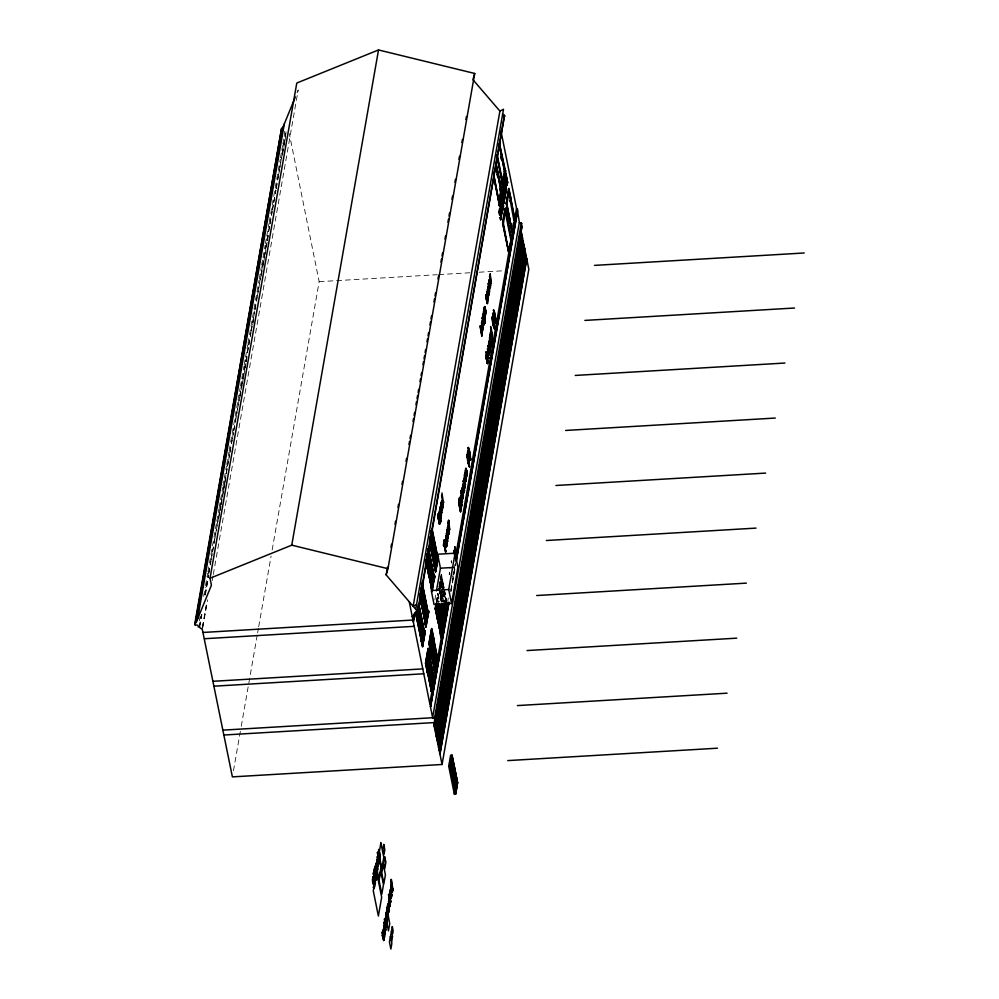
<?xml version="1.0" encoding="UTF-8"?>
<svg xmlns="http://www.w3.org/2000/svg" width="999" height="999" viewBox="0 0 999 999"><rect width="100%" height="100%" fill="white"/><g stroke="black" fill="none" stroke-linecap="round" stroke-linejoin="round"><path stroke-width="0.75" stroke-dasharray="5 3.75" d="M199.35 620.816L200.15 616.221M203.646 596.291L205.257 587.087M205.519 585.551L207.68 573.289M207.942 571.753L216.533 522.689M216.808 521.166L218.956 508.891M219.231 507.367L220.304 501.236M220.567 499.7L222.715 487.437M222.989 485.901L224.063 479.77M224.325 478.234L226.473 465.971M226.748 464.435L228.896 452.172M229.158 450.636L237.762 401.573M238.024 400.037L240.172 387.774M240.447 386.238L241.521 380.107M241.783 378.571L243.943 366.308M244.206 364.772L245.279 358.641M245.554 357.118L247.702 344.842M247.964 343.319L258.978 280.457M259.253 278.921L261.401 266.658M261.663 265.122L262.737 258.991M263.012 257.455L265.16 245.192M265.422 243.656L266.496 237.525M266.77 235.989L268.918 223.726M269.193 222.19L280.207 159.328M280.469 157.805L281.543 151.673M281.818 150.137L282.617 145.529M282.892 144.006L283.966 137.874M284.228 136.339L284.703 130.057M199.325 626.885L201.473 614.622M204.957 594.692L208.454 574.762M208.729 573.226L212.213 553.296M212.487 551.76L225.911 475.099M226.186 473.576L227.26 467.445M227.522 465.909L229.67 453.646M229.945 452.11L233.441 432.18M233.704 430.644L247.14 353.983M247.402 352.447L248.476 346.316M248.751 344.78L250.899 332.517M251.161 330.981L254.658 311.051M254.92 309.528L268.356 232.867M268.619 231.331L269.693 225.2M269.967 223.664L272.115 211.401M272.39 209.865L273.464 203.734M273.726 202.198L275.874 189.935M276.149 188.399L286.089 131.668L285.04 131.731M199.375 627.172L201.523 614.897M205.02 594.967L208.504 575.037M208.779 573.501L210.926 561.238M211.201 559.715L212.275 553.571M212.537 552.047L214.685 539.772M214.96 538.249L216.034 532.117M216.296 530.581L225.974 475.387M226.236 473.851L227.31 467.719M227.585 466.183L228.384 461.588M228.659 460.052L229.733 453.921M229.995 452.385L232.143 440.122M232.417 438.586L233.491 432.455M233.766 430.919L235.914 418.656M236.176 417.12L237.25 410.989M237.525 409.453L239.673 397.19M239.935 395.654L247.19 354.258M247.465 352.734L248.539 346.603M248.801 345.067L250.949 332.804M251.224 331.268L253.371 319.006M253.634 317.47L254.708 311.338M254.982 309.802L257.13 297.54M257.392 296.004L258.479 289.872M258.741 288.336L260.889 276.074M261.164 274.538L268.406 233.142M268.681 231.606L269.755 225.474M270.03 223.938L272.178 211.676M272.44 210.14L273.514 204.008M273.788 202.485L275.936 190.21M276.199 188.686L278.346 176.411M278.621 174.887L279.695 168.744M279.957 167.22L282.118 154.945M282.38 153.421L285.876 133.491M199.725 627.147L201.873 614.885M205.369 594.954L208.591 576.548M218.793 518.294L219.867 512.162M220.142 510.626L220.941 506.031M221.216 504.495L222.29 498.364M222.565 496.828L223.639 490.696M223.901 489.16L224.713 484.565M224.975 483.029L226.049 476.898M240.022 397.177L241.096 391.034M241.358 389.51L242.17 384.902M242.432 383.379L243.506 377.235M243.781 375.711L244.855 369.58M245.117 368.044L245.929 363.436M246.204 361.913L247.277 355.781M252.647 325.112L253.446 320.517M261.238 276.049L262.312 269.917M262.587 268.381L263.386 263.786M263.661 262.25L264.735 256.119M264.997 254.583L266.071 248.451M266.346 246.915L267.145 242.32M267.42 240.784L268.494 234.653M282.455 154.932L283.541 148.801M283.803 147.265L284.615 142.67M284.877 141.134L285.951 135.002M202.435 627.16L206.731 602.634M202.485 627.447L206.781 602.909M202.834 627.422L207.667 599.825M212.238 580.619L213.037 576.023M213.311 574.487L298.189 90.01L297.04 92.82M233.466 770.753L240.984 727.821M241.258 726.285L257.38 634.303M257.642 632.767L258.454 628.171M258.716 626.635L271.079 556.106M272.153 549.974L319.156 281.668L289.335 133.741M434.865 599.974L436.188 592.407M436.251 602.572L437.737 593.369L439.398 601.66M438.973 587.062L439.972 581.331M440.222 579.907L441.383 573.551M436.426 602.559L437.749 593.993L439.248 601.386M439.148 587.05L440.147 581.331M440.397 579.895L441.396 574.175M436.7 602.147L437.887 597.739L438.773 602.147M438.998 589.023L440.234 581.73M439.585 586.888L439.947 584.852L439.248 584.89L440.01 588.698M440.197 587.587L440.896 587.549L440.497 581.718M437.162 601.86L437.887 597.739M439.435 588.935L441.358 577.922L445.841 602.797M439.61 590.946L439.26 592.981L439.96 592.944M439.697 592.956L440.047 590.921M440.696 587.849L441.396 583.279L440.621 579.47M441.658 583.254L440.959 587.824L440.259 587.874L440.959 583.304L441.658 583.254L440.884 579.457M439.185 589.135L440.784 597.027L440.084 597.065L441.133 594.992L440.372 591.183M440.934 601.286L440.359 598.463L442.058 588.773M440.721 597.252L441.133 594.992M441.533 592.732L440.472 594.805L441.533 592.732L440.759 588.935M440.796 598.438L441.72 592.857M441.758 592.632L442.669 587.462M441.783 593.131L440.834 599.462L441.808 594.13L441.108 594.168M443.331 585.164L441.221 574.188M444.105 588.124L441.208 573.563M449.65 572.427L449.238 574.762L450.012 568.069M451.136 561.663C451.623 558.703 451.398 565.521 451.311 561.65M451.386 562.924L451.71 562L451.56 562.912M447.764 601.098L448.301 598.026M452.709 576.848L453.783 570.704M454.058 569.18L454.995 564.335M450.799 590.047L455.369 563.985M450.799 591.57L455.594 563.761M451.011 591.346L455.856 563.748M319.156 281.668L437.2 274.688M438.748 274.6L469.805 272.764M479.133 272.215L503.983 270.741M440.134 583.753L439.435 583.791L440.447 588.661M443.319 584.54L441.658 574.924M440.596 585.339L441.296 585.289M443.506 585.152L443.831 588.111M440.559 585.551L441.358 585.576M440.621 585.839L441.308 585.789M440.909 598.289L441.683 601.311M440.359 598.463L441.058 598.426M436.363 601.336L437.412 599.263L436.713 599.3L437.487 603.109M436.326 601.56L437.025 601.523M451.286 560.751L451.71 562M444.405 589.622L446.815 601.523M443.394 585.077L443.931 588.136M444.23 589.622L446.753 601.748M444.13 589.622L446.565 601.71M441.358 577.922L446.391 602.897M443.331 591.558L445.604 602.872M441.446 583.553L442.22 587.362M443.069 591.583L445.342 602.884M442.632 591.608L445.192 604.32M440.534 581.493L441.82 588.324M440.272 581.505L441.558 588.349M439.835 581.53L441.383 589.635M443.718 601.51L442.008 593.031L441.308 593.069L443.019 601.548M439.947 583.628L443.593 602.172M439.947 584.852L440.709 588.648M441.808 594.13L443.231 601.198M442.545 601.236L440.409 590.971L439.31 593.269L440.084 597.065M440.147 590.983L440.871 595.004M440.022 591.858L442.095 602.147M438.898 588.473L441.695 601.885M438.723 588.486L441.57 602.185M437.912 593.356L439.572 601.648M437.362 597.764L438.249 602.172M437.375 598.264L437.924 601.798M437.15 599.275L437.662 601.81M441.708 583.541L441.009 583.578L441.783 587.387L442.482 587.337L441.708 583.541"/><path stroke-width="1.5" d="M376.261 868.193L378.646 854.557L381.118 866.832L378.733 880.481L375.699 866.108L376.173 863.148L376.86 863.161M376.586 862.836L376.186 865.958M440.359 520.204L439.722 523.963M484.602 317.682C484.777 330.706 485.327 311.401 484.428 320.504M491.121 343.469L491.358 341.059L491.358 345.354M491.358 341.059L491.433 345.492M377.934 864.834C375.686 850.261 377.672 870.529 378.559 863.011L378.721 863.835L377.485 852.422L379.121 859.415L378.134 853.196M389.96 905.594L390.147 903.658L389.897 906.068M463.748 480.032L463.274 481.593L464.76 488.099L464.21 479.695L465.334 484.827L464.036 479.707M489.223 340.884C488.124 349.151 489.473 336.001 490.559 347.34M502.497 199.613L502.734 196.403L504.045 202.947L502.909 196.391L501.998 199.713C505.906 220.791 500.324 184.977 504.045 202.947M504.158 198.389L505.169 196.528L503.359 187.537L503.246 192.195M504.857 196.666L504.158 199.725L503.221 195.429M505.869 173.214L507.679 182.205L506.918 185.414L505.731 181.106M387.899 906.767L388.087 904.969M447.789 527.922L447.802 530.619L447.852 527.297M463.873 490.022C463.923 482.142 462.562 495.129 464.048 490.01M484.453 309.752L484.64 307.942M502.772 207.455C501.773 214.348 502.085 200.861 502.597 207.467M505.482 191.596L505.631 190.21L505.194 193.244L505.169 188.786L505.369 193.232L505.969 191.034L504.52 185.477M467.769 451.211C467.619 465.796 467.12 448.601 468.506 452.447M494.043 317.969L494.268 324.001L494.992 321.94A3.659 0.662 86.6 0 0 494.967 319.892L493.419 313.324M494.018 316.97L494.03 316.196M493.094 315.297L492.907 318.306L492.982 313.836M493.631 317.22L493.331 314.498M446.778 544.667L446.778 543.244M464.622 475.049L465.484 481.318A3.434 0.624 86.6 0 0 465.909 481.406C466.333 465.721 465.796 489.635 464.86 475.499M379.383 852.172L379.782 857.154M499.737 215.172L499.7 208.504M466.083 478.746L465.734 481.418A3.434 0.624 86.6 0 1 465.309 481.318C464.348 479.645 463.861 472.302 465.534 473.876L464.76 474.75M375.974 878.396L376.173 876.96L375.999 877.709M379.857 855.082L379.358 856.917M389.323 909.14L388.773 911.987A3.509 0.637 86.6 0 1 388.349 911.912C387.187 910.389 387 900.923 388.898 905.456M391.233 898.138L391.708 894.954L391.059 898.313M442.507 508.129L442.694 506.705L442.045 510.052L441.558 502.222L442.22 510.052L442.632 508.753M466.158 474.85L466.97 471.278L466.608 476.411A3.509 0.637 86.6 0 1 466.183 476.336M490.459 285.926L490.484 282.542L490.634 285.914M502.622 210.439L502.947 207.804L502.297 211.164M505.856 192.008L505.207 194.618L504.882 189.872M376.186 865.571L376.548 864.185M376.373 864.997L377.035 870.154L376.361 866.245M440.534 508.354L441.346 515.871L440.322 511.675M467.457 452.897L468.081 450.299M389.785 904.644L389.123 899.475L389.61 905.444M391.059 898.076L390.746 890.471L390.309 894.38L389.985 893.331L390.559 889.16L391.845 895.616L391.533 894.967M392.295 890.309L391.396 885.201M392.482 889.734L392.232 890.758M462.013 488.973C461.838 485.714 464.36 498.988 462.375 498.476M482.03 326.598L482.292 322.103L481.855 326.024L481.518 322.839L482.43 321.066M482.23 325.911L482.779 329.932M482.779 316.508L482.292 318.494L483.778 325L482.654 316.084M484.403 318.644L483.753 313.486L484.428 318.082M389.148 909.152L389.148 906.855L388.324 910.426M485.439 312.737C484.977 306.868 486.988 313.599 484.89 313.411M374.613 873.201L374.6 876.398L375.224 871.178M389.935 892.269L390.659 889.098M481.693 322.827L481.855 326.024M501.398 204.046L501.373 207.243L501.535 202.972M489.248 352.46L488.686 353.559M372.902 879.882L373.226 882.604L373.863 880.956M374.85 873.7L374.85 874.887M374.675 885.863L373.863 880.706M440.347 520.916L439.285 524.15M481.755 323.339L481.68 326.024M499.388 212.038C502.035 203.297 496.74 212.225 500.174 215.247M501.623 204.545L501.373 207.243M504.345 188.012C504.02 192.607 506.081 185.477 504.433 187.412M504.52 188.012L504.657 190.597M440.147 507.767L440.559 506.306M421.928 643.818L421.978 645.092L422.827 645.042L421.928 643.818L424.338 630.544M425.349 624.8L427.809 610.739M431.518 589.585L433.978 575.524M437.45 555.706L435.04 568.993C435.764 574.038 435.564 557.105 437.3 555.756M499.001 204.408L501.461 190.347M502.472 184.603L504.932 170.542M377.722 869.342C376.586 871.652 378.584 880.456 377.247 871.19M391.521 895.279L391.059 896.927L391.096 893.094M502.759 208.129L502.472 209.765L502.447 205.307M503.359 192.695L504.133 197.852M505.869 178.371L506.668 184.066L507.192 182.355M390.734 894.942L391.034 892.469L391.358 894.617M383.266 930.356L383.928 936.875M447.377 527.609L448.027 525.486M484.265 308.004L484.353 311.651M489.048 280.707L489.872 287.587A3.509 0.637 86.6 0 0 490.297 287.662L490.521 286.863M488.186 299.063L488.186 296.228M501.76 207.13L501.985 203.321L502.297 210.926M494.817 321.953L494.505 323.801M376.148 878.383L375.849 879.595M388.661 900.723L389.298 899.462M391.171 886.4L391.571 885.189M391.408 885.701L391.096 888.885L392.12 892.382M503.384 193.731L504.02 192.47L504.52 197.078M505.894 179.408L506.53 178.147L507.13 184.753M487.087 293.718L487.574 298.676M376.336 872.489L376.635 874.649L375.587 869.63M379.245 859.989L379.121 858.728M383.728 939.135L384.016 938.436L383.778 940.583L382.729 935.564M386.288 926.473L386.338 925.211L386.238 926.835M462.35 487.624L463.374 496.003L462.537 498.938M487.537 302.722L487.574 301.461L487.35 303.609L486.126 298.589M502.147 213.761L500.736 207.842M486.176 359.29L486.113 355.219L487.649 363.149M487.774 354.158L487.225 353.271L487.874 361.638L486.226 351.735L487.512 363.673L486.463 358.653M439.835 511.363L440.347 511.013M461.026 497.165L460.814 499.612L460.851 496.066M484.577 318.644L484.24 319.455M386.65 910.876L387.612 919.804L386.126 913.298L386.451 912.387L387.612 919.804M389.523 893.693L389.822 892.894L390.696 902.172L389.21 895.678L389.822 892.894M462.262 487.987L462.025 489.635M490.122 274.45L491.071 283.379L490.209 274.088L489.585 276.873L491.071 283.379M378.309 864.435L377.572 856.418M389.285 910.226L388.948 911.975A3.509 0.637 86.6 0 1 388.524 911.9L387.787 904.445M485.851 313.211L485.339 314.972M466.82 474.687L466.97 471.278M387.212 909.265L387.312 907.217L388.186 916.495L386.7 910.002L387.038 909.09L389.71 923.7L388.449 930.856L386.825 922.751L388.349 915.596M376.873 872.502L376.536 873.213M384.016 938.436L383.591 938.923M386.338 925.211L386.263 925.711M462.912 496.803L462.562 497.502L462.362 496.778M487.574 301.461L487.15 301.948M502.035 211.626L501.923 212.312L501.048 206.094M502.21 211.613L501.86 212.325L501.66 211.601M487.562 361.538L487.45 362.212M378.546 865.059L377.959 866.245L376.823 859.702M386.8 923.763L387.375 921.153C383.516 901.135 388.311 927.971 386.875 921.24M463.611 479.47L464.023 478.296L464.635 479.657M374.3 886.101L374.15 882.292L373.564 883.278M442.232 508.154L442.482 505.656L442.145 508.528M464.011 490.621L463.748 491.658L463.723 487.2M456.056 559.565L456.093 557.754M504.845 198.601L504.283 199.812M505.619 192.195L505.519 193.893M373.002 879.095L372.927 882.529L374.225 880.681L374.8 883.054L373.963 888.511M441.458 502.834C440.959 513.536 441.208 491.308 442.994 506.456L442.832 507.355L442.52 506.705M483.341 313.187L483.641 317.894L484.527 319.081M465.609 468.868L465.497 471.528M440.184 507.242L440.734 506.268L441.171 507.679M446.653 545.891L446.728 542.469M446.915 545.304L446.441 546.64A3.434 0.624 86.6 0 1 446.029 546.54L445.142 540.983L445.941 538.199M464.485 474.413L464.922 472.989L465.197 474.825M375.424 874.063L375 878.271L375.874 880.131M482.117 325.212L482.117 322.115M376.099 879.008L375.699 880.144M482.33 325.699L482.754 324.101L482.592 328.571M482.642 324.737L482.767 328.559L482.867 325.549M374.787 886.513L373.813 888.398M491.645 345.816L490.197 334.428L491.908 342.657L491.271 346.815L491.046 344.98M376.785 874.137L377.048 873.376M384.153 939.697C383.316 943.193 382.18 932.467 382.442 936.213M442.07 764.485L434.153 726.123L521.066 230.757L528.833 269.268L442.07 764.485L232.392 776.885L202.16 628.696A2.135 1.661 9.9 0 1 199.725 627.147L198.277 626.947L197.939 625.274L195.03 624.887L194.805 623.763L281.568 128.546L283.029 127.048L295.304 97.053M195.03 624.887L281.568 128.546M194.805 623.763L196.266 622.265L283.029 127.048M197.59 619.03L284.353 123.814M196.266 622.265L211.426 585.214L210.027 578.246L296.79 83.029L378.521 49.95L474.712 73.476L387.949 568.693L386.151 574.887L415.721 609.29L417.757 610.589L417.732 613.836M210.027 578.246L291.758 545.167L378.521 49.95M386.151 574.887L387.5 567.22M390.996 547.29L391.533 544.23M395.017 524.288L395.554 521.228M397.977 507.43L398.514 504.358M401.998 484.428L402.547 481.368M406.031 461.438L406.568 458.366M408.991 444.567L409.528 441.508M410.065 438.436L410.601 435.364M413.012 421.566L413.549 418.506M414.086 415.434L414.622 412.375M415.971 404.707L416.508 401.635M417.045 398.576L417.582 395.504M418.119 392.445L418.656 389.373M420.005 381.705L420.542 378.646M421.079 375.574L421.615 372.515M422.952 364.847L423.489 361.775M424.026 358.716L424.563 355.644M425.099 352.572L425.636 349.513M426.985 341.845L427.522 338.773M428.059 335.714L428.596 332.642M429.945 324.975L430.482 321.915M431.019 318.843L431.556 315.784M433.966 301.985L434.503 298.913M435.04 295.854L435.576 292.782M437.999 278.983L438.536 275.924M440.959 262.125L441.496 259.053M442.033 255.994L442.569 252.922M444.98 239.123L445.517 236.051M447.939 222.253L448.476 219.193M449.013 216.121L449.55 213.062M451.973 199.263L452.51 196.191M454.92 182.392L455.457 179.333M458.953 159.403L459.49 156.331M461.9 142.532L462.437 139.473M465.934 119.53L466.471 116.471M474.712 73.476L472.914 79.67L499.9 111.076L413.136 606.281L416.733 604.495M448.151 602.909L430.831 704.457L429.82 703.783L413.136 621.028L414.485 613.361M413.274 621.728L414.66 613.349M413.449 621.715L414.797 614.048M415.721 609.29L503.496 109.278L499.9 111.076M416.321 613.111L422.09 643.968L415.784 613.573L416.458 610.739M416.496 612.424L416.046 615.009L417.295 611.201M416.233 615.134L416.583 613.086L415.884 613.136M417.195 610.789L416.471 614.922L422.277 642.869M429.97 538.836L430.407 536.363L435.576 562.362M493.981 173.476L494.418 171.004M417.757 610.589L504.52 115.372L502.485 114.073M420.217 597.19L421.278 595.104M425.999 564.223L427.048 562.15L427.41 568.219M426.386 561.975L427.447 559.89L427.859 565.734L426.523 559.115M430.407 539.023L431.468 536.95M417.132 616.695L416.97 612.125M417.682 613.548L504.52 115.372M417.182 616.97L417.545 614.934L417.957 620.779M420.267 599.412L420.616 597.377M421.203 594.03L421.566 591.995M421.603 591.77L421.953 589.735L422.727 593.531M426.436 564.198L426.785 562.162M426.823 561.95L427.185 559.915L427.947 563.711M427.372 558.816L427.734 556.768L428.146 562.612M430.294 542.132L430.656 540.097L431.068 545.941M430.844 538.998L431.206 536.962M417.058 619.205L417.744 614.635L416.983 610.839M418.181 606.718L418.693 609.253L417.994 613.823L417.295 613.861L418.356 611.788M426.698 564.185L427.385 559.615L426.685 559.652M430.169 544.38L430.344 537.275M431.044 530.606L431.88 542.794L432.23 540.746L431.506 536.725L430.806 536.775M373.351 874.15C372.827 865.671 377.822 899.662 373.526 874.137M373.876 871.203C374.35 868.268 374.138 875.099 374.051 871.19M374.3 872.464L374.35 868.443M374.625 870.579L374.525 868.431M375.312 870.279L375.249 866.195L376.498 874.637M418.893 615.384L418.494 609.54L418.856 615.596M421.029 603.221L421.391 601.186M421.978 597.827L421.029 588.96M432.005 540.546L431.593 534.715L431.968 540.771M374.126 872.477L374.026 870.304M379.37 860.339L378.921 860.863L377.659 852.409M417.819 623.014L418.181 620.978L416.358 612.887M417.107 614.959L417.807 614.922L418.569 618.718L417.52 620.804M417.944 613.536L417.245 613.586L418.294 611.5L419.118 615.584L418.069 617.657M419.518 613.324L418.818 613.374L418.057 609.565L418.756 609.527L419.518 613.324L418.456 615.409M421.241 603.433L421.653 601.173L420.055 593.281M422.04 598.913L420.991 600.986M421.541 597.852L422.589 595.779L421.828 591.97L421.128 592.02M421.928 595.604L422.989 593.518L422.215 589.722L421.166 591.795L422.24 597.814M427.472 553.721L428.409 562.599L427.072 555.981M430.219 540.122L430.919 540.084L431.68 543.893L430.631 545.966M432.629 538.498L431.93 538.536L431.156 534.74L431.855 534.69L432.629 538.498L431.568 540.571M418.094 622.989L419.705 613.448M421.316 604.62L423.176 593.643M427.485 569.405L429.345 558.429L428.134 552.422M432.817 538.611L430.956 549.587L431.518 552.422M372.964 876.935L373.638 878.958L373.226 876.922M375.899 867.881L375.549 866.995L375.237 868.743M375.699 866.108L375.861 865.196M378.109 864.822L377.235 857.342L378.009 855.843L377.722 856.493M418.106 624.412L418.856 620.117L418.156 620.154M420.804 623.239L419.093 614.76L419.792 614.722L419.043 619.018L418.344 619.055M422.327 600.312L421.578 604.595L420.879 604.645M425.936 616.158L422.515 599.213L423.264 594.917L426.685 611.875L425.936 616.158L425.237 616.208L425.736 613.349M427.747 569.38L428.496 565.097L427.797 565.134M432.155 576.698L432.854 576.66L432.105 580.943L428.683 563.998L429.433 559.702L428.733 559.74M431.218 549.575L431.968 545.279L431.268 545.329M433.628 547.002L432.205 539.935L432.904 539.897L432.155 544.18L435.576 561.138L434.877 561.176M375.724 866.982L375.574 867.819L375.075 866.208M375.874 866.096L376.036 865.196M378.134 866.245L376.998 859.689M497.127 174.413L497.265 174.85M378.758 854.944C379.22 845.853 377.972 849.225 379.083 854.932M374.6 876.398L375.212 872.477L374.962 877.634M443.381 504.195L443.057 505.119L441.57 495.204M443.781 501.935L443.444 502.859L441.97 492.944M375.487 878.458L375.674 874.462L375.512 878.933M373.988 888.386L373.376 887.1C374.363 887.874 375.587 879.757 372.864 883.84M379.77 857.941L379.133 856.355M438.936 514.722C439.335 512.312 439.26 516.008 438.598 514.01M439.622 511.525L439.647 512.3C443.593 535.327 437.824 509.865 440.059 509.303M379.358 857.991L379.308 856.343M375.162 883.141L373.514 873.238M374.95 871.103L376.311 877.621L375.174 871.453M375.337 883.128L375.499 882.229M378.721 863.835L378.883 862.924M439.76 524.188C437.362 522.302 442.045 521.565 439.473 517.969M442.22 508.666L442.195 504.208L442.32 508.516M439.31 523.851L439.185 521.928M440.634 518.893L439.985 511.875M440.409 507.954L441.87 512.862L440.559 506.281M421.066 639.972L421.578 637.112L422.277 637.075L418.856 620.117M422.015 634.577L422.515 631.718L421.378 626.073M434.178 565.147L434.69 562.287L433.254 555.219M435.127 559.752L435.626 556.893L434.203 549.825M421.253 641.383L422.015 637.087L418.593 620.129M422.202 635.988L422.952 631.693L419.53 614.735M424.975 620.142L425.487 617.282L422.065 600.324M425.674 616.183L426.423 611.888L423.002 594.929M431.143 584.927L431.655 582.067L428.234 565.109M431.843 580.968L432.592 576.673L429.17 559.715M434.365 566.545L435.127 562.25L431.705 545.304M435.314 561.151L436.063 556.868L432.642 539.91M421.466 641.595L422.277 637.075M419.792 614.722L423.214 631.68L422.465 635.976L421.765 636.013M424.987 621.553L425.749 617.27L425.05 617.307M431.106 586.563L431.918 582.055L428.496 565.097M434.577 566.758L435.389 562.237L431.968 545.279M435.576 561.138L436.326 556.843L432.904 539.897M498.888 199.738L499.4 196.878M421.553 642.357L423.476 631.705L424.438 631.031M425.05 623.051L426.948 611.9L427.684 612.062L427.872 610.951L422.053 582.08M431.218 587.837L433.116 576.685L433.853 576.848L434.041 575.736L428.346 548.389M434.665 567.532L436.588 556.88L437.325 557.03L437.512 555.931L431.993 528.571M498.938 201.298L500.624 191.671L499.999 188.599L500.524 191.608M503.371 175.986L502.509 183.978L496.99 156.618M421.878 643.793L424.188 630.581M425.349 623.988L427.659 610.776M431.518 588.773L433.828 575.561M499.001 203.596L501.311 190.397M502.472 183.791L504.782 170.592M420.179 598.326L425.562 624.163L420.055 594.567M425.986 561.488L431.73 588.948L426.261 559.128M429.508 541.783L435.202 569.143L430.057 541.545M499.038 203.796L494.068 176.186M496.116 166.658L501.148 191.633L501.523 190.572M504.07 171.703L504.807 171.865L504.994 170.767M425.624 625.561L428.496 611.85L427.797 611.038M432.48 590.584L431.743 590.309L434.665 576.635L433.966 575.824L434.94 575.948L433.841 575.811M434.665 576.635L434.602 578.483L434.14 576.673M432.13 530.107L437.337 555.943L438.399 556.143L435.889 570.504L435.239 570.392M499.1 204.895L499.587 204.271L499.962 205.419C500.162 208.316 498.376 204.32 499.9 205.145L501.785 191.845M499.475 143.406L505.544 173.501L505.257 172.04M431.993 590.222L434.49 575.799L432.417 590.309M438.399 556.143L435.576 571.89L435.052 569.667L435.939 570.204M499.475 205.057L501.973 190.634L496.003 163.212M502.947 185.252L505.444 170.817L499.3 143.419M422.502 645.342L425.025 631.655L424.325 630.856L425.199 630.494L422.639 646.715L421.94 644.492M435.614 570.516L437.862 558.341M499.625 205.157L502.422 190.784L501.323 190.647M502.697 185.339L503.371 185.339L505.444 170.817L503.234 186.713L502.534 184.503L503.421 185.04L502.534 184.503M422.465 646.728L424.962 633.503L419.018 604.932M427.909 611.213L428.758 611.163L425.936 626.91L428.758 611.163L427.672 611.026L422.177 583.603M435.576 571.89L435.889 570.504L435.214 570.504M503.059 186.726L503.059 184.465M500.162 210.314L500.924 208.741L500.636 209.39L500.399 205.319L500.899 206.93M503.359 187.537L503.034 188.449M500.574 205.307L500.237 206.231M501.998 199.713L502.147 198.801M504.895 183.167L505.219 182.255L504.895 183.167C508.116 203.696 504.82 171.516 505.232 183.167M481.643 333.903L482.417 330.444L481.868 335.914L480.044 325.986M502.322 198.789L503.484 206.206M505.069 183.167L505.219 182.255M481.868 335.914L480.219 325.974M500.911 207.842L500.874 206.106M486.188 299.213L485.776 295.155L486.276 296.765M485.951 295.142L485.614 296.066M504.607 185.677L504.27 190.697L504.607 189.773M504.92 188.386L504.882 186.776L504.607 187.4M482.292 318.494L482.917 315.709M483.441 311.938L483.441 311.938C484.428 305.382 486.263 329.183 484.627 321.578M487.212 301.423L486.251 295.941L487.237 302.16M488.224 288.361C489.048 286.838 490.284 302.547 487.25 290.185L487.612 289.148L488.773 293.169L487.974 287.05L488.598 293.169M487.799 287.063C492.482 299.4 486.088 271.154 489.148 290.022M488.311 284.116L488.661 283.117L489.385 292.045M489.585 276.873L490.209 274.088M501.373 215.11L500.799 219.805L500.237 217.532L500.824 218.356M500.536 219.455L500.412 217.52M443.306 545.329L444.468 539.697L443.693 546.391M484.652 311.663L484.615 307.879M489.435 284.365L489.572 280.844M445.704 551.985L444.093 543.131L444.68 540.771L445.704 551.985L443.931 544.068M485.377 313.261L484.652 312.587C485.739 312.625 485.402 304.608 484.165 307.442M490.334 285.951C488.474 287.262 490.646 281.855 489.897 280.432M501.535 202.223L503.084 208.466L501.723 201.948M503.309 206.219L502.934 197.814M505.169 196.528L504.845 197.452L504.994 196.541M506.206 189.685L506.53 188.761M507.355 183.129L505.694 173.227M485.514 314.96A3.509 0.637 86.6 0 1 485.089 314.885C482.117 310.939 486.513 299.375 484.652 312.587M490.222 284.141C489.36 290.896 491.258 277.21 488.948 280.145M505.981 191.92L504.62 185.414L504.27 190.697M507.529 183.117L507.679 182.205M447.39 541.383C445.104 521.141 450.262 553.171 445.804 536.426C446.303 531.768 448.638 549.288 446.353 533.304C451.024 545.641 444.63 517.395 447.702 536.276M446.865 530.369L447.215 529.358L448.101 538.274L447.215 529.358M448.139 523.126L448.464 522.202L448.476 523.114C448.052 511.463 451.361 543.643 448.139 523.126L448.751 520.342M489.348 279.37L488.836 282.804L489.697 287.6A3.509 0.637 86.6 0 0 490.122 287.675L490.309 282.555M436.451 590.896L440.434 568.194L437.624 554.245L455.094 553.209L457.904 567.17L451.548 603.483L434.066 604.52L431.256 590.559L448.726 589.522L455.094 553.209M485.452 314.648L485.701 309.84M490.484 282.542L490.147 283.516M481.818 333.903L482.417 330.444M481.693 335.914L482.242 330.457M482.38 321.516C483.079 322.265 484.09 331.131 482.242 329.096M483.603 325.012L483.941 324.088M447.802 530.619L448.114 527.085M483.391 327.247L482.03 320.741L481.655 321.778M485.064 318.556L484.677 323.426L484.453 321.578M489.011 295.13L488.399 288.349M489.56 292.033L488.661 283.117M447.977 530.606L448.489 527.709L447.677 527.297M448.576 532.654C448.938 519.38 449.612 547.327 447.989 525.536M448.588 532.717L448.314 527.722M425.611 663.324L428.096 648.388L430.494 659.44L428.271 648.376M429.083 643.518L431.568 628.583L433.966 639.622L431.743 628.571M436.088 603.758L435.252 608.304L437.362 619.28L438.336 613.935L441.758 630.893L441.009 635.189M507.442 219.256L505.219 208.204L502.734 223.127L508.803 252.722L502.609 223.052L505.232 208.828M506.206 203.321L508.866 188.386L511.088 199.438L508.703 189.011L506.381 203.309L512.45 232.904L506.256 203.234M435.427 608.291L441.533 638.061L435.427 608.291L436.176 603.995M426.111 662.562L427.722 652.797L433.354 680.706M429.358 644.043L431.206 633.478L436.825 660.888M436.438 603.658L435.527 608.828L436.925 603.234M445.529 551.997L445.866 551.036M449.45 529.632L448.576 520.342M426.548 665.559L427.235 665.521L426.835 659.677L427.597 663.486L426.898 668.056M427.023 658.578L427.385 656.543M427.772 654.283L428.546 658.091L427.847 658.129L427.072 654.333L427.772 654.283L428.971 664.435L427.909 666.508M430.881 650.786L429.907 642.132M430.157 636.775L430.856 636.738L429.795 638.811M431.78 644.442L432.48 644.405L431.243 634.477L432.018 638.286L431.318 642.856M435.776 604.695L436.476 604.657L436.875 610.501L436.188 610.539M434.865 671.753L429.795 643.955L431.718 632.954L437.35 660.863L434.877 671.403M504.845 212.6L503.446 223.576L508.516 251.361M430.07 646.028L430.369 643.718M431.718 640.596L431.019 640.634L432.067 638.561L432.48 644.405M436.238 610.814L436.538 608.503L437.237 608.466L436.476 604.657M427.584 662.674L427.884 660.364M427.922 660.139L427.51 654.308M430.107 648.264L430.806 643.693M431.056 642.869L431.755 638.299L430.981 634.49M436.276 613.049L436.975 608.478L436.213 604.67M437.225 607.654L437.525 605.344M428.546 658.091L427.847 662.662L427.147 662.699M430.369 648.251L431.068 643.681M437.237 608.466L436.538 613.036L435.839 613.074M428.159 659.677L428.309 664.248L429.008 664.21L429.37 662.175L428.596 658.366L427.897 658.416M388.648 894.53L390.297 904.432L389.972 903.67M391.271 888.873C389.897 861.875 394.967 902.559 391.208 889.697M427.797 669.617L427.397 663.773M428.746 664.223L428.334 658.391M431.818 646.678L430.631 636.525M437.05 616.845L436.113 607.979M437.987 611.463L437.587 605.619M391.158 880.206L390.821 881.118M427.622 672.077L428.022 669.817L426.211 661.738M428.421 667.569L427.36 669.642L428.421 667.569L427.659 663.761L426.96 663.798M431.081 652.272L431.493 650.012L429.945 641.907M432.442 644.617L431.381 646.703L432.442 644.617L431.668 640.821L430.981 640.859M437.262 617.057L437.662 614.797L436.9 611.001L436.201 611.038M437 614.622L438.062 612.537L437.3 608.741L436.6 608.778M437.087 605.369L437.787 605.319L438.611 609.402L438.249 611.438L436.663 603.558M439.011 607.155L437.949 609.228L437.187 605.419L437.887 605.382L436.788 607.679M510.077 201.411L509.965 200.849M383.653 938.411L382.38 932.129L382.267 935.314M385.352 920.591L385.002 919.692L384.69 921.453L384.528 918.918L385.027 920.529M427.709 672.851L429.558 662.287M431.156 653.458L433.029 642.482M437.325 618.244L439.198 607.267L438.236 603.346M384.765 922.976L384.702 918.905M428.009 669.005L428.696 668.955L427.722 674.3L428.671 667.969L432.305 686.038M429.607 662.574L428.708 667.744L432.355 685.814M430.219 659.989L430.382 659.365L434.09 679.158M431.468 649.188L432.167 649.15L431.193 654.495L432.142 648.151L435.776 666.221M433.079 642.757L432.18 647.939L435.814 666.008M433.691 640.184L433.841 639.547L437.687 659.615L433.753 640.097M437.362 619.28L438.311 612.936M438.349 612.724L439.248 607.542L442.894 625.624M504.845 234.116L504.92 232.942M508.566 213.112L512.325 232.642M510.801 199.375L514.81 219.418L510.976 199.363M429.87 663.336L428.896 667.856L428.196 667.906M433.341 643.518L432.367 648.051L435.789 665.009L435.089 665.047M441.758 626.972L441.258 629.832L441.958 629.795L438.536 612.837L439.51 608.304M440.035 604.957L443.893 624.587L440.022 604.333M507.504 219.168L511.338 239.236L505.394 208.192M382.854 932.916L383.042 933.815M385.015 933.64L385.09 928.683L385.015 933.64L384.652 928.358L383.728 926.985C385.227 929.495 383.579 914.197 384.578 926.997M384.315 923.613L384.69 922.464L385.826 929.944L384.69 922.464M386.813 924.362L385.152 918.843C385.414 914.959 387.15 925.748 386.163 922.114M386.663 920.216L386.426 923.051L386.064 914.634M385.177 920.591L385.914 925.698M460.452 511.688L461.163 505.319L461.55 506.381L460.452 511.688L458.641 502.697L459.715 497.552L459.74 505.544L459.016 502.822L459.54 497.552M466.945 454.982L467.232 454.345L468.007 462.587L469.493 466.745L467.832 462.587L467.12 454.97M468.144 448.126L468.431 447.49L470.691 459.902L468.319 448.114M390.134 894.392L390.746 890.471M460.626 511.675L458.816 502.684L459.715 497.552M383.479 934.028L383.616 930.231M388.087 908.678L388.049 904.894M390.572 890.484L391.233 898.301M461.338 494.58L461.101 490.509L461.438 493.031M383.566 929.02L383.042 932.454L384.091 937.249A3.509 0.637 86.6 0 0 384.515 937.312C385.626 921.016 383.179 947.751 384.34 931.08M388.698 910.776L388.773 905.743M384.053 935.763C384.165 935.151 384.865 927.447 383.166 929.807M388.561 904.744L388.099 909.614M460.814 499.612C463.836 514.11 458.916 498.738 461.014 495.454M461.925 492.182L461.575 491.296L461.263 493.044M461.725 490.409L462.062 489.485L463.211 496.903M463.274 481.593L463.436 480.694L463.773 481.506M467.719 456.131L467.707 453.484M492.17 317.482L492.445 316.845L494.83 328.634C493.381 328.471 491.808 319.68 492.445 316.845M494.98 315.072L493.469 310.015L494.817 312.762M462.849 498.938L461.326 493.668L461.75 491.283M461.9 490.397L462.062 489.485M463.611 480.681L464.76 488.099M467.894 456.118L468.069 451.698M494.318 312.475L493.643 310.002M383.916 937.249A3.509 0.637 86.6 0 0 384.34 937.324L384.702 932.204M389.148 906.855L388.798 907.829M459.565 505.556L460.427 501.623L460.576 509.665L459.79 506.63L460.252 501.635M459.74 505.544L460.427 501.623M463.136 485.239L462.649 489.123L463.399 484.165M487.362 363.661L486.113 355.219M390.122 904.445L388.474 894.542M390.522 902.184L389.647 892.906M391.67 895.628L390.597 889.197M390.984 880.219L392.794 889.21L392.083 892.482M463.399 492.182L463.261 485.202L463.761 493.031M387.212 922.052L387.375 921.153M465.746 473.101L466.433 470.204C464.248 468.456 465.796 476.198 466.258 470.217L466.071 468.231M486.588 356.006L487.4 362.225M489.423 352.035C489.335 363.611 485.764 338.861 488.711 352.909M488.911 353.821L488.261 345.454L489.747 351.948L489.41 352.872L488.261 345.454M489.435 342.207C489.223 355.457 491.183 354.558 488.998 344.006M490.359 334.415L490.134 335.826L490.197 334.428M491.77 336.363C487.687 303.796 496.466 364.672 490.334 333.616C490.521 328.908 493.581 343.231 490.509 332.63M466.795 471.291L466.521 475.149L466.233 468.618M487.862 348.713L487.524 349.638M488.436 345.442L488.099 346.366M488.823 343.181L488.499 344.106M491.983 338.186L490.684 332.617M491.945 336.351L491.333 328.921M466.783 470.154L465.934 474.026M494.068 318.107L493.693 319.018L492.994 314.735M493.868 319.006L493.718 317.894M465.984 478.059L466.058 476.486M493.693 319.018L494.218 317.969L494.23 322.677M460.402 509.677L461.338 505.307M469.792 457.055L469.018 462.837L469.792 457.055L469.018 460.502L468.843 452.559L467.807 450.462M461.588 505.182L461.925 504.27M462.5 500.998L462.162 501.923L461.238 495.804M462.649 489.123C462.312 472.127 466.533 503.571 463.361 484.615M464.585 488.099L464.21 479.695M465.159 484.84L464.223 478.721M465.334 484.827L465.497 483.916M453.558 553.121L453.896 552.21L453.621 553.771M455.619 556.905L454.033 550.424L455.794 556.893M454.857 546.715L455.994 556.555M469.318 466.758L467.232 456.456M470.517 459.915L468.668 448.189M469.493 466.745L467.057 454.358M470.691 459.902L469.917 451.673L468.256 447.502M488.449 358.379L487.487 351.81L486.888 355.045L487.3 351.91L488.623 358.366L487.5 353.234M490.384 347.352L489.235 340.796M488.049 361.626L488.211 360.714M488.623 358.366L488.786 357.442M489.985 350.599L489.335 342.232M434.14 670.441L434.89 666.146L435.589 666.108L434.79 670.629M440.309 635.227L440.809 632.367M444.031 613.985L444.53 611.126L445.229 611.088L443.806 604.02M444.98 608.591L445.479 605.731L446.178 605.694L445.604 602.872M491.633 346.541L491.221 344.967M431.106 690.222L431.855 685.938L428.446 668.98M432.055 684.827L432.804 680.544L429.383 663.586M434.577 670.416L435.327 666.121L431.905 649.163M435.776 663.598L436.276 660.726L432.854 643.781M440.746 635.202L441.496 630.906L438.086 613.948M441.695 629.807L442.445 625.511L439.023 608.566M444.218 615.396L444.967 611.101L443.544 604.033M445.167 610.002L445.916 605.706L445.342 602.884M431.318 690.434L432.117 685.913L428.696 668.955M432.317 684.814L433.067 680.519L429.645 663.573L428.946 663.611L431.793 677.734M435.789 665.009L436.538 660.714L433.116 643.756M441.958 629.795L442.707 625.499L442.008 625.536M444.43 615.596L445.229 611.088M444.73 610.027L445.429 609.989L446.178 605.694M494.493 313.698L495.916 322.402L494.967 314.185M431.418 691.708L433.878 680.669L428.246 652.759L426.323 663.761L431.393 691.558M441.058 636.688L443.519 625.649L439.061 603.583M509.028 248.763L511.001 240.484L505.369 212.575M512.012 231.706L512.45 228.621M512.974 226.199L513.399 223.227M429.795 703.646L447.49 602.634M455.294 558.154L516.558 208.429M441.533 638.061L437.437 618.106M444.817 618.219L442.195 604.07M455.944 558.441L517.594 209.241L516.583 208.566L500.961 131.056M517.182 208.878L519.405 222.527L521.89 223.589L521.291 223.114L434.528 718.331L435.127 718.805L432.642 717.732L430.394 706.568L433.616 688.174M434.153 685.102L436.563 671.303M437.1 668.244L437.637 665.172M438.174 662.112L439.523 654.445M440.059 651.373L440.596 648.314M441.133 645.242L443.556 631.443M444.093 628.383L444.63 625.312M445.167 622.252L446.503 614.585M447.04 611.513L447.577 608.453M448.114 605.382L448.651 602.322M456.181 559.39L458.591 545.591M459.128 542.519L461.55 528.721M462.087 525.661L462.624 522.589M463.161 519.53L465.571 505.731M466.108 502.659L469.605 482.729M470.142 479.657L517.157 211.351M430.394 706.568L448.913 602.297M456.168 560.901L517.37 211.126M430.656 706.555L448.863 603.608M456.118 562.212L517.632 211.114M432.617 717.594L519.38 222.377M461.9 564.248L462.45 561.176M435.939 713.386L436.476 710.314M437.013 707.242L437.55 704.183M438.086 701.111L438.623 698.051M439.96 690.384L440.497 687.312M441.034 684.253L441.57 681.181M443.993 667.382L444.53 664.323M445.067 661.251L445.604 658.191M446.953 650.524L447.49 647.452M448.027 644.392L448.563 641.321M450.974 627.522L451.511 624.462M452.048 621.39L452.584 618.319M453.933 610.664L454.47 607.592M455.007 604.52L455.544 601.46M457.967 587.662L458.504 584.59M460.914 570.791L461.451 567.732M461.988 564.66L462.525 561.6M464.947 547.802L465.484 544.73M467.907 530.931L468.444 527.872M468.981 524.8L469.518 521.728M471.928 507.929L472.465 504.87M475.961 484.94L476.498 481.868M478.908 468.069L479.445 465.01M485.901 428.209L486.438 425.149M492.882 388.349L493.419 385.277M499.862 348.489L500.399 345.417M503.896 325.487L504.433 322.427M510.876 285.627L511.413 282.555M514.91 262.625L515.447 259.565M517.869 245.766L518.406 242.695M518.943 239.635L519.48 236.563M223.951 735.014L434.328 722.577L436.563 710.976M437.175 708.328L439.51 694.118M440.134 691.47L443.544 671.116M444.168 668.468L507.48 306.218M508.091 303.571L514.46 266.358M515.084 263.711L518.493 243.356M519.105 240.709L521.965 226.461L521.291 223.114M434.353 726.248L521.965 226.461M435.064 729.732L521.765 234.241M435.764 733.229L522.465 237.737M436.413 736.438L523.176 241.221M436.463 736.713L523.226 241.496M437.112 739.922L523.876 244.705M437.175 740.209L523.938 244.992M437.812 743.418L524.575 248.202M437.874 743.693L524.637 248.476M438.573 747.177L525.287 251.686M439.285 750.674L525.986 255.182M439.922 753.883L526.685 258.666M439.985 754.158L526.748 258.941M453.096 770.104L453.933 764.884L457.579 782.954L455.744 794.018L454.345 794.105L448.713 766.196L450.636 755.194L452.035 755.107L457.667 783.016M452.959 769.405L451.136 758.353L452.072 755.981M452.035 755.107L450.012 766.233L450.861 770.416M451.111 761.001L450.599 770.429M451.223 760.826L452.06 755.606L453.871 764.61M451.56 767.894L450.961 760.838M451.548 756.006L452.072 765.009M452.023 775.174L452.859 769.954L452.01 765.771L450.636 770.641L451.973 765.559M452.959 760.376L451.585 765.246L452.397 760.202M450.899 770.629L451.71 765.571L450.861 761.388M451.848 765.234L452.659 760.177L451.81 755.993M451.573 768.268L451.486 774.824L450.924 772.04M452.697 769.417L453.534 764.572L452.697 760.389M452.972 769.779L453.796 764.56L452.435 760.401M452.984 770.279L452.147 775.499L455.182 793.181L455.819 789.547M454.345 794.105L454.82 791.358M456.768 784.153L456.131 787.786L457.505 782.916L453.946 765.259M456.393 787.774L457.242 782.929L453.683 765.271M455.706 793.144L456.555 788.311L451.148 760.776M492.282 340.859L492.407 342.282M448.788 533.603L449.001 529.945M467.008 475.599L466.783 476.398M487.012 292.332L487.649 300.287A3.434 0.624 86.6 0 0 488.061 300.387L488.286 299.638M447.777 525.911L448.264 533.466M465.721 468.406L465.884 474.7M501.361 202.984L501.71 202.21M374.575 872.139L375.124 871.103M390.072 906.056L389.573 906.805L388.861 901.61M505.506 180.382L505.407 183.154M379.483 856.742L379.757 854.045M387.137 907.229L387.038 909.989M387.312 907.217L386.7 910.002M438.623 514.223C438.536 523.926 437.175 513.099 439.11 514.71M372.827 879.108L373.301 878.246M505.332 180.394L505.606 184.153M482.742 315.721L483.017 319.48M386.463 913.298L386.738 910.514L386.838 914.285M500.836 218.094C500.961 206.868 502.147 220.367 500.237 217.532M375.624 878.795L375.499 874.475M391.233 896.927L391.321 893.918M481.83 322.739L482.292 322.103M441.595 502.247L441.146 505.069M374.75 873.114L375.212 872.477M373.014 877.159L372.627 881.255M487.4 353.259L487.087 356.056M461.488 497.714L461.038 496.79L460.277 498.676M493.156 313.149L492.907 318.306M486.863 302.297L487.2 303.596L487.662 303.072M379.058 860.876L379.295 859.602M482.779 329.782L483.254 326.586M463.761 492.869L464.06 489.697L464.36 490.347M378.146 866.158L378.708 862.936L377.397 856.43M440.484 507.667L441.496 514.972M440.134 510.676L440.971 517.969M505.756 177.872L506.318 177.098M506.106 177.26L505.993 181.88M503.596 191.583L503.159 194.668L504.458 199.8M483.504 312.587L483.079 315.672L484.103 320.467M490.097 335.976L489.985 340.609L491.196 343.881M388.873 898.576L388.673 902.409M383.641 930.306L383.653 934.015M388.686 910.726L388.886 908.453M492.232 342.295L491.158 328.933M487.787 299.176L487.874 295.966M445.766 539.535L445.579 541.645M503.783 192.52L503.409 194.618M483.691 313.524L484.24 319.38M490.234 341.283C492.544 346.291 489.622 331.318 490.197 340.06M377.085 870.117L377.172 866.957M389.061 899.512L388.811 902.671L389.897 905.069M506.83 184.128L506.356 178.159M392.407 890.746L391.758 890.534M376.248 864.56L376.91 864.784M500.262 214.623L500.861 213.549M439.46 518.294L438.723 519.842L437.974 517.657M499.887 213.736L500.911 212.025M378.821 853.396L379.558 852.159L379.395 858.228M379.108 854.445L379.408 853.708M379.458 853.945L378.746 855.144M379.383 852.359L378.696 853.608M446.728 546.341L446.615 546.628A3.434 0.624 86.6 0 1 446.203 546.528L445.766 538.199L446.828 541.67M387.712 903.995L388.574 904.182M500.437 214.61L499.762 215.459M441.645 500.836L441.296 506.131M507.205 185.165L505.931 182.705M389.972 906.48L388.586 903.208M438.736 512.587L438.099 516.995M439.647 517.957L438.549 519.855L438.136 518.843M378.921 850.773L378.871 853.596M440.097 509.24L439.323 512.387M493.843 316.983L494.83 320.617M438.524 518.369L439.335 516.458L440.197 518.144M374.325 886.737L373.713 886.175M372.977 878.496L373.638 878.958M486.95 292.045L487.475 300.299A3.434 0.624 86.6 0 0 487.887 300.399L488.411 296.99L487.375 292.17M447.714 525.624L448.788 527.385M505.544 194.443L504.807 191.271M502.647 210.976L501.835 209.715M373.476 883.903L372.502 881.905M490.309 335.826C488.012 337.612 491.595 348.726 491.183 341.071M389.086 898.426L388.499 902.422M493.381 314.273L493.244 317.357M377.073 871.203L377.734 868.668L376.823 863.573M439.011 512.887L438.074 513.823L438.211 518.269M373.264 876.847L372.465 879.282L372.839 883.079M489.572 280.569L489.26 284.378M464.198 478.284L463.598 481.518L463.436 480.694M384.078 936.138L384.528 932.204M504.795 170.841L505.881 170.979L504.92 170.854M501.985 203.321L501.71 206.306M463.261 485.202L462.824 489.11M506.53 178.147L505.919 180.295M483.928 313.474L483.316 315.622M490.521 336.863C488.399 341.071 492.719 346.416 490.347 336.875M376.86 870.166L376.96 865.771M503.346 116.571L504.745 116.483M497.24 154.907L502.872 182.867M502.085 193.319L496.141 164.748M504.458 195.567L504.32 198.451L503.521 195.679M506.381 203.309L508.316 214.298M502.734 206.756L502.272 205.319M500.337 210.302L499.999 209.603L499.912 213.948M594.53 265.384L804.195 252.984M482.804 318.481L482.455 317.595L483.778 325M493.781 322.839L494.443 323.988M584.89 320.417L794.555 308.017M482.292 327.372L482.667 328.459M494.83 328.634L493.206 324.2L492.27 316.858M489.21 350.999L489.073 351.798M488.611 354.845L489.747 351.948M575.249 375.437L784.914 363.037M565.609 430.457L775.274 418.057M463.548 487.212L464.023 488.636M555.968 485.489L765.634 473.089M442.994 506.456L441.695 501.186M439.81 518.031L439.435 522.777L439.011 521.94M431.106 534.453L431.805 534.415M430.744 536.488L431.443 536.451M445.804 536.426L447.564 541.371M430.357 538.748L431.056 538.711M431.531 540.796L432.23 540.746M429.807 541.883L430.507 541.845M429.77 542.107L430.557 542.12L429.957 539.522M429.82 542.382L430.519 542.345L431.293 546.141L430.594 546.191M430.981 543.931L431.68 543.893M546.328 540.509L755.993 528.109M427.634 554.27L428.334 554.22L427.634 558.791L426.935 558.841M427.697 554.545L428.396 554.507M435.626 556.893L436.326 556.843M428.459 558.341L429.158 558.304L428.096 560.377M426.885 558.553L427.584 558.516M426.286 559.89L431.743 587.812M428.059 560.601L428.758 560.564M426.336 561.688L427.035 561.65M426.298 561.913L427.085 561.925M434.69 562.287L435.389 562.237M425.936 563.948L426.635 563.911M427.51 563.736L428.209 563.698M427.984 564.035L428.683 563.998M433.928 566.57L434.627 566.533M426.76 568.031L427.46 567.994M440.434 568.194L453.534 567.42M435.951 570.779L435.576 569.63M431.218 582.092L431.918 582.055M421.466 589.485L422.165 589.435L421.466 594.005L420.766 594.055M431.58 589.472L432.467 590.009L431.58 589.472L431.743 590.309M421.103 591.52L421.803 591.47L421.041 587.674M420.517 594.867L421.216 594.83L420.529 599.4L419.83 599.437M421.89 595.816L422.589 595.779M420.167 596.903L420.866 596.865M420.129 597.127L420.916 597.14M420.179 597.402L420.879 597.365M419.767 599.163L420.467 599.125M421.815 599.25L422.515 599.213M420.954 601.211L421.653 601.173M536.688 595.529L746.353 583.129M437.125 605.144L437.824 605.107M437.15 605.644L437.849 605.606M436.738 607.404L437.425 607.355M417.994 609.29L418.693 609.253M435.015 608.99L435.714 608.953L437.312 616.833M437.912 609.452L438.611 609.402M417.632 611.326L418.331 611.288M418.394 611.563L415.297 612.424L415.634 614.098L414.285 614.46A2.135 1.661 9.9 0 1 412.537 616.258L412.237 616.558M436.138 610.751L436.938 610.776L437.699 614.572M425.986 611.912L426.685 611.875M415.921 612.911L416.62 612.874L417.395 616.67L416.695 616.72M428.321 612.112L428.421 613.698L428.134 612.237M415.784 613.573L422.09 643.968M435.789 612.799L436.488 612.749M437.837 612.874L438.536 612.837M417.045 614.685L417.744 614.635M418.419 615.621L419.118 615.584M436.963 614.835L437.662 614.797M416.658 616.932L417.445 616.957L418.718 622.989M443.781 615.421L444.48 615.372M416.708 617.22L417.407 617.17M417.869 618.768L418.569 618.718M436.888 618.269L437.587 618.231M203.272 632.442L412.937 620.042M417.482 621.016L418.181 620.978M425.412 624.687L426.298 625.224L425.412 624.687L425.936 626.91M204.533 638.723L414.21 626.323M425.574 625.524L426.248 625.524M426.311 625.799L425.936 624.662M431.58 629.208L428.958 643.443L431.193 654.495M422.515 631.718L423.214 631.68M441.058 630.931L441.758 630.893M430.894 636.513L430.194 636.563L432.08 646.653M431.318 638.324L432.018 638.286M430.956 640.359L431.655 640.322M430.919 640.584L431.618 640.534L430.856 636.738M420.816 641.408L421.516 641.37M432.142 642.407L432.842 642.369M428.846 644.205L429.545 644.168M430.432 643.993L431.118 643.955M422.477 645.204L422.777 645.329M422.839 645.616L422.465 644.467M430.007 645.754L430.706 645.716M429.97 645.978L430.769 645.991M430.032 646.253L430.731 646.216M431.193 647.802L431.893 647.752L430.831 649.837M428.109 649.013L425.487 663.249L427.722 674.3M430.794 650.049L431.493 650.012M430.719 653.483L431.431 653.309L435.327 673.089L429.133 643.431M527.047 650.561L736.713 638.161M430.394 659.989L434.041 679.432M435.839 660.764L436.538 660.714M425.774 661.763L426.473 661.713M425.736 661.975L426.436 661.937L426.848 667.782M428.671 662.212L429.37 662.175M427.097 662.424L427.784 662.387M426.898 663.523L427.597 663.486M428.271 664.472L428.971 664.435M426.498 665.784L427.297 665.796L429.707 677.484M426.561 666.058L427.26 666.021M213.124 681.293L422.789 668.893M426.973 671.902L427.672 671.852M427.797 673.126L431.855 692.906L425.661 663.236M214.098 686.176L423.776 673.776M432.367 680.569L433.067 680.519M432.117 685.913L431.418 685.963L430.282 680.307M517.407 705.581L727.072 693.181M222.964 730.132L432.642 717.732M451.136 758.353L451.985 762.537M451.111 758.516L452.834 767.095M451.998 762.911L453.359 767.07M507.767 760.601L717.432 748.201M448.713 766.196L450.112 766.108L455.744 794.018M451.598 768.106L450.711 763.711L451.898 772.489M452.859 769.954L451.486 765.796M452.472 770.679L456.555 788.311L455.444 785.389M452.447 772.289L451.073 768.131M375.499 873.613L375.037 872.489M375.786 875.923L375.412 878.833M391.596 884.09L391.009 888.099M373.376 887.1L373.838 888.111M392.432 888.223L392.295 889.06M392.657 889.335L392.807 890.109L392.969 889.197M389.21 895.678L389.672 894.23M390.746 895.741L391.121 896.827M386.975 911.687L386.126 913.298M385.152 918.843L386.625 924.462L387.05 921.228M384.578 922.077L385.976 926.872M383.728 926.985L384.827 928.358L385.189 933.628M383.666 939.147L383.479 938.423M384.19 939.31L383.841 938.448M487.05 293.294L487.849 294.755M487.612 299.163L488.161 297.04L487.225 293.306L487.787 299.151M499.4 202.685L493.893 176.199M513.911 220.554L508.841 192.757L506.918 203.771L511.988 231.556M435.389 568.044L429.882 541.558M431.181 587.687L431.918 587.849M444.505 616.72L442.382 603.546M425.012 622.901L425.749 623.064M441.034 636.538L435.964 608.741M291.758 545.167L387.949 568.693M383.516 928.908L384.453 930.793M392.295 891.108L391.321 888.348M499.625 213.873L500.736 212.038L501.498 214.398M438.399 518.281L439.51 516.446L440.184 520.217M500.499 219.743L501.535 217.195L500.936 212.362M502.522 183.816L503.421 185.04M499.05 203.634L499.95 204.845L499.587 204.271M431.568 588.798L432.467 590.009M425.399 624.013L426.298 625.224M463.399 492.819L464.235 489.685M375.699 880.306L375.174 878.258M487.225 291.958L488.274 295.429M493.194 312.999L493.918 314.722M468.032 450.312L468.768 453.696M493.469 310.015L495.866 319.593M494.542 329.27L492.769 323.476M468.032 451.623L468.793 456.406M384.915 928.695L385.826 929.944M384.091 925.848L384.752 926.985M376.536 862.924L377.647 867.194M445.779 539.547L446.341 545.417L445.504 542.744M484.915 314.897L484.29 312.475M466.358 476.323L465.871 475.424M448.089 533.478L448.414 533.828A3.509 0.637 86.6 0 0 448.838 533.903M502.759 197.827L503.871 202.959M461.038 496.79L462.162 501.923M445.916 538.411L446.903 542.457M506.843 184.053L506.093 180.282M389.622 905.369L388.986 902.659M376.536 864.272L377.135 865.758M462.737 497.502L461.613 493.031M376.71 873.201L375.549 866.995M440.047 510.701L440.497 511.663M440.584 507.692L441.695 512.874M500.049 208.491L500.312 209.403M454.033 550.424L455.469 554.145M379.096 860.851L378.009 855.843M488.124 286.214L489.323 290.01M446.665 532.455L447.877 536.263M446.765 534.602L448.101 538.274M378.946 851.173L378.671 852.821M466.208 475.961L465.372 472.302M465.372 474.812C463.186 474.213 466.496 485.714 465.884 476.498M487.612 289.148L488.773 293.169M446.153 535.389L447.327 539.41M499.8 213.873L499.587 212.787M445.704 543.943C448.351 550.187 445.017 532.117 445.679 542.732M488.536 352.922L488.861 353.546M448.101 532.929L447.54 528.296M501.848 213.287L500.399 205.319M521.441 226.498L521.091 227.36M504.807 171.865L498.988 143.918L504.62 171.828M518.968 242.994L523.901 267.42M499.05 146.865L499.65 149.825M501.123 157.093L501.71 160.015M500.961 156.743L501.573 159.753M505.044 182.268L506.381 189.673M505.169 188.786L505.631 190.21M517.045 254.008L521.965 278.421M496.865 155.095L502.684 183.966M503.184 187.55L505.019 197.44M504.682 196.678L504.845 197.452M495.991 165.185L501.336 191.671M515.496 262.812L520.429 287.225M497.065 173.988L497.664 176.973M495.916 168.756L496.528 171.753M502.947 207.804L503.084 208.466M502.772 207.817L502.909 208.479M513.573 273.813L518.493 298.239M493.831 177.947L499.213 203.784M499.063 204.308L499.275 205.182M489.922 275.961L490.097 276.86M486.426 295.929L486.6 296.828M485.776 295.155L486.101 296.778M483.778 311.026L484.99 317.033M489.248 352.048L489.585 352.859M487.687 348.713L488.561 353.896M486.226 351.735L487.062 355.032M485.939 355.232L486.263 356.843M464.06 489.697L464.185 490.359M461.888 489.498L462.075 490.397L462.2 489.622M461.575 491.296L461.75 492.195M461.101 490.509L461.6 492.12M461.625 493.931L462.375 497.627M461.463 496.753L462.337 501.91M460.439 497.777L460.776 498.588M461.763 505.182L460.614 497.764L460.601 498.601M448.464 522.202L448.651 523.101M448.301 523.114L449.625 529.62M442.02 504.22L442.482 505.656M439.66 511.463L439.822 512.287M444.293 539.71L444.68 540.771M448.726 589.522L451.548 603.483M437.774 557.205L438.062 558.678L437.599 557.217M431.805 530.556L437.325 557.03M446.366 602.772L446.99 605.844L444.53 616.87L441.933 604.083M451.486 628.171L456.418 652.584M431.281 530.581L436.613 557.03M445.754 602.797L446.466 605.869M431.031 531.893L431.543 534.428M444.006 602.921L445.429 609.989M443.943 603.458L445.417 611.201M429.995 539.31L432.692 552.385M449.562 639.173L454.483 663.598M429.682 541.77L435.202 569.143M441.82 603.371L445.005 618.256M429.945 544.505L430.532 547.464M432.005 554.732L432.592 557.654M432.942 559.477L433.516 562.312M428.521 548.376L434.078 575.998M439.922 604.882L443.893 624.587M433.853 576.848L428.034 548.888L433.666 576.798M448.014 647.976L452.947 672.402M428.396 553.309L433.141 576.835M438.536 603.608L442.994 625.674M429.408 558.703L433.042 576.773M428.134 554.52L428.534 560.352L427.772 556.555M437.974 603.359L438.748 607.167M429.021 561.151L431.868 575.287M439.16 611.413L440.584 618.481M441.158 621.303L441.72 624.125M427.21 553.733L427.709 556.281M437.624 605.394L438.386 609.203M427.16 553.958L427.672 556.493M427.335 556.58L427.847 559.115M426.923 556.093L432.105 582.167M436.476 603.433L441.945 631.006M437.038 608.753L437.55 611.288M429.22 572.202L430.644 579.27M440.209 626.698L440.771 629.52M426.486 559.34L426.998 561.875M436.076 606.917L436.838 610.714M432.105 589.447L432.305 590.596M446.091 658.978L451.011 683.403M426.123 561.376L431.73 588.948M431.768 590.209L432.105 591.695M427.947 571.615L428.546 574.612M422.04 584.103L427.684 612.062M422.165 585.576L427.497 612.012M441.845 683.191L446.778 707.617M421.965 587.637L426.973 612.05M431.805 638.573L432.579 642.382M422.627 595.554L421.865 591.758L421.166 591.795L421.004 587.887M423.426 599.2L425.699 610.501M432.992 646.628L433.554 649.45M434.128 652.285L435.552 659.34M421.066 592.807L422.265 598.813M422.327 599.088L425.974 617.157M430.307 638.648L432.117 647.652M421.016 593.031L422.227 599.025M422.252 599.225L425.936 617.382M430.232 638.786L432.08 647.876M421.778 598.925L421.016 595.129L421.166 599.7M430.045 639.884L430.557 642.419M430.856 643.968L431.63 647.777M432.33 653.433L433.753 660.501M420.092 594.343L420.604 596.878M429.932 643.194L430.444 645.729M430.507 646.003L431.268 649.812M429.895 643.406L430.407 645.941M430.469 646.228L431.231 650.024M419.942 595.117L425.574 623.026M439.922 694.193L444.842 718.618M419.955 596.59L425.562 624.163M451.398 758.328L453.096 767.082M451.748 765.783L452.597 769.967L451.748 774.812L451.186 772.015M452.734 770.666L456.293 788.323L455.444 793.169L452.185 776.985M453.359 775.099L453.958 778.034M418.868 605.382L424.213 631.868M418.693 605.382L424.026 631.83M438.374 702.996L443.306 727.422M450.449 763.723L452.16 772.477M450.187 763.736L451.036 767.931M418.169 605.406L423.501 631.855M451.161 770.604L452.01 774.799M427.16 656.343L428.708 664.447M417.432 611.001L418.806 618.618M422.502 636.975L417.17 611.013M426.835 658.466L428.646 667.469M418.781 619.03L422.465 637.187M426.798 658.678L428.608 667.682M426.823 660.963L427.335 663.498M426.173 661.95L426.935 665.759M426.998 666.033L427.759 669.842M436.451 714.01L441.371 738.423M427.16 669.318L427.634 671.977M434.528 718.331L434.765 722.127M430.419 704.095L430.869 706.33M409.253 601.76L413.136 621.028M433.628 722.627L434.303 725.973M391.708 894.954L391.845 895.616M389.548 894.754L389.722 895.653M389.385 895.666L390.696 902.172M377.485 852.422L377.809 854.045M387.038 909.09L387.212 909.989M386.451 912.387L386.638 913.286M376.173 876.96L376.311 877.621M385.214 921.428L385.964 925.174M375.999 876.972L376.136 877.634M384.528 918.918L384.852 920.529M385.052 922.339L385.801 926.036M382.205 932.142L382.704 933.753M391.496 888.336L391.695 889.547M469.193 462.824L468.469 453.346M468.868 461.925L469.018 462.837M495.092 316.646L495.741 322.415M390.159 893.318L390.309 894.38M484.34 310.664L484.478 311.663M387.787 907.679L387.912 908.69M485.526 309.852L485.714 312.138M448.863 528.796L448.663 533.916A3.509 0.637 86.6 0 1 448.239 533.841M388.973 906.867L389.111 908.016M454.682 546.715L455.819 556.568M482.317 328.496L482.205 327.247M483.129 316.433L484.378 320.804L484.777 317.67M492.694 321.653L492.345 317.47M440.097 518.818L440.159 519.517M492.082 339.111L492.145 340.447M501.948 209.103L501.91 207.804M482.592 317.719L482.629 318.494M468.943 460.851L468.868 456.418M469.155 460.077L469.006 454.957M463.848 488.648L463.873 489.348M440.334 508.503L440.372 509.602M440.197 509.615L440.322 507.754M377.535 867.956L377.56 868.68M390.147 903.658L390.172 904.395M387.375 909.739L387.412 910.988M488.798 343.231L488.823 344.018M482.442 326.561L482.467 327.372M380.894 842.931L378.908 854.27L381.805 868.643L383.791 857.304L380.894 842.931M376.573 871.977L373.276 890.796L378.371 916.046L381.668 897.239L376.573 871.977M383.753 844.467L382.929 849.2L384.003 854.507L384.827 849.774L383.753 844.467M380.731 870.916L379.058 880.494L381.818 894.167L383.491 884.59L380.731 870.916M383.304 864.36L381.768 873.163L383.878 883.628L385.414 874.824L383.304 864.36M384.852 857.055L383.703 863.648L384.74 868.818L385.889 862.224L384.852 857.055M390.422 936.325L389.435 941.932L390.871 949.05L391.858 943.443L390.422 936.325M391.483 930.968L390.634 935.801L391.72 941.245L392.57 936.4L391.483 930.968M392.307 926.635L391.783 929.607L392.595 933.653L393.119 930.681L392.307 926.635"/></g></svg>
